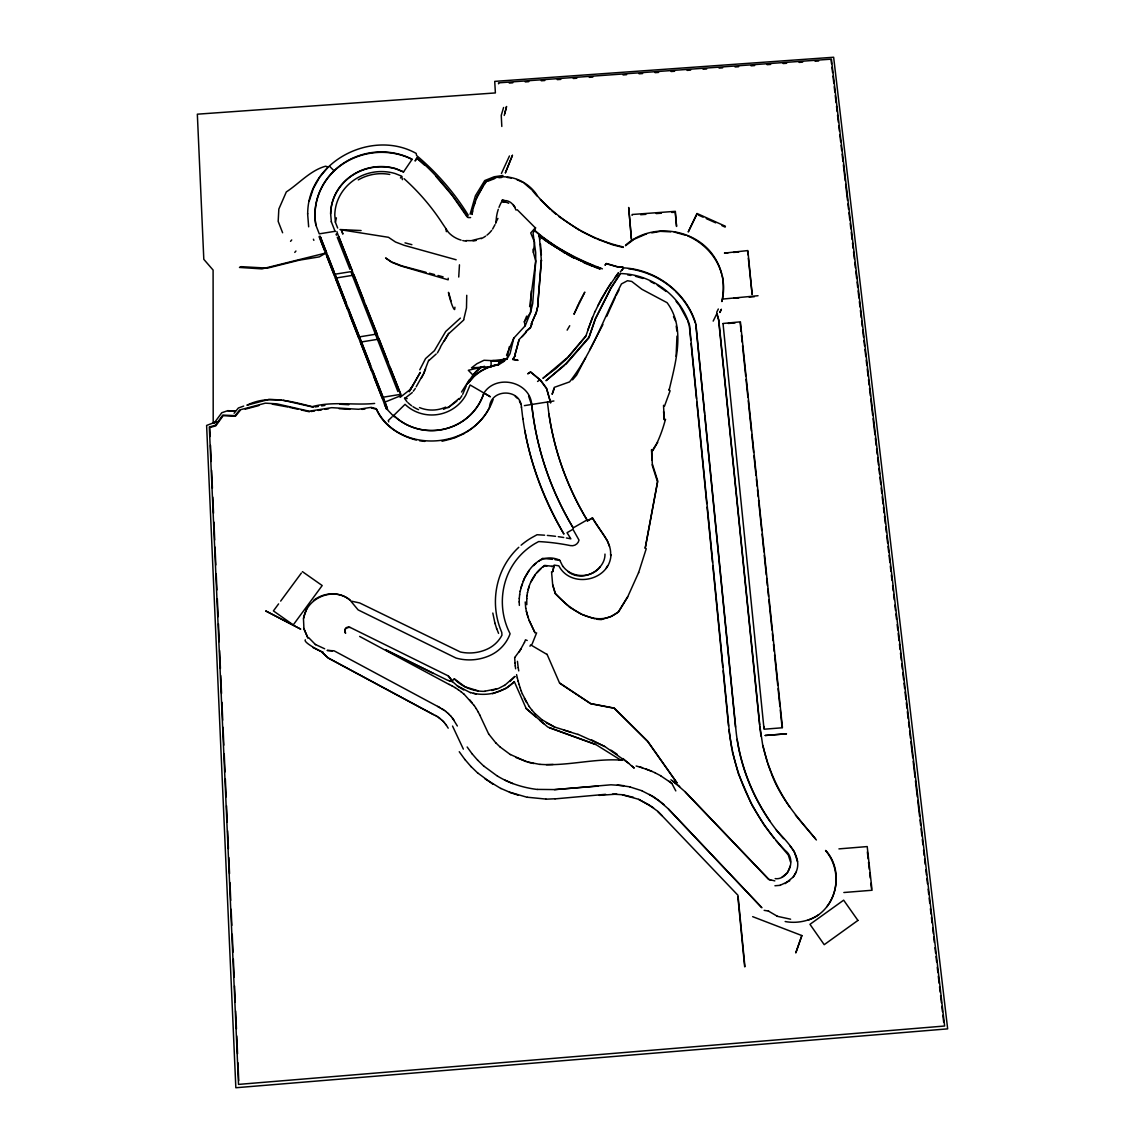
<?xml version="1.0" encoding="UTF-8"?>
<svg xmlns="http://www.w3.org/2000/svg" width="1145" height="1145" viewBox="0 0 1145 1145"><rect width="100%" height="100%" fill="white"/><g stroke="black" fill="none" stroke-linecap="round" stroke-linejoin="round"><path stroke-width="1.5" d="M541.399 260.788L539.338 236.171L539.867 239.305M509.382 346.591L506.934 359.115L499.521 360.976L484.02 360.26L476.864 363.752L471.497 367.846L491.09 366.686L491.119 360.775L506.934 359.115L510.026 353.676L513.776 338.147L525.254 325.724L530.564 312.47L532.711 303.511L535.731 261.089L535.688 252.501L533.069 233.251L534.457 230.073C554.008 247.563 578.554 259.915 602.385 268.846M459.46 264.81L458.73 277.033M448.196 278.206L448.182 279.824L400.664 265.869L391.833 262.32L385.593 257.954L391.504 261.933L402.196 266.012L426.04 272.324M547.439 402.167L548.942 414.147A296.068 282.028 20.9 0 0 587.013 519.959L573.144 527.917A312.012 297.228 20.9 0 1 531.738 404.629C530.049 381.442 496.214 373.771 483.906 393.064A54.044 51.983 -8.2 0 1 393.694 415.492L405.044 404.342A38.114 36.654 -8.2 0 0 465.915 394.939L470.123 384.978L490.375 396.785L483.891 392.907A54.058 51.997 -8.2 0 1 393.637 415.334M526.729 598.477L526.8 604.674M519.229 602.027L519.286 598.22M551.547 571.77L552.706 585.138L555.282 593.711L567.834 605.719M676.094 356.353L676.967 336.115M569.723 325.724L567.133 330.132M531.323 290.887L530.564 312.47L524.324 321.845L525.254 325.724M526.743 598.849L527.001 595.386M573.144 527.917L573.158 527.788A312.113 297.328 20.9 0 1 531.738 404.471L531.738 404.629M519.315 598.449L519.615 594.641M529.62 306.645L535.731 261.089L533.427 252.616L534.515 242.039L530.722 232.979L535.559 227.583M495.814 223.16L496.443 217.278A47.102 44.626 0.8 0 1 498.304 209.277M307.69 213.843C307.661 161.502 371.853 128.598 416.222 153.43L416.565 155.505C436.789 172.537 454.393 192.703 468.262 215.217M587.013 519.959L587.027 519.83A296.169 282.114 20.9 0 1 548.942 413.975M466.745 295.295L466.487 307.976L463.725 319.512M454.937 307.203L454.637 309.565C451.373 308.263 444.861 278.006 450.987 300.963M632.04 215.346L632.154 214.487L675.35 211.338L676.566 226.452L675.178 212.211L671.729 212.455M631.539 240.421L628.677 207.474L631.396 238.732M344.802 630.838L345.79 628.448L349.01 627.26M527.029 595.758L527.487 592.323M519.63 594.885L520.173 591.106M470.108 214.244L475.404 195.766L484.721 180.566L494.225 176.759L502.97 175.486M472.041 213.958L472.527 210.866M472.083 214.473L473.171 207.817M604.975 554.08C605.433 570.067 582.333 583.206 567.906 571.512M610.557 555.182C611.888 541.299 598.52 529.906 592.509 517.812L587.385 520.746M610.843 555.468L610.986 554.753C609.784 581.045 570.825 588.974 558.846 565.83L554.137 565.1L552.663 571.856L554.108 565.802M337.66 228.012L335.399 222.259L336.401 217.865M520.188 591.335L522.005 584.165M527.501 592.695L529.062 586.312M669.439 388.971L669.066 390.431C675.536 362.464 686.012 328.143 667.106 302.695L641.858 289.27L631.725 281.441L627.474 280.725L621.477 283.917C604.231 316.464 592.495 352.86 569.566 381.9L554.237 387.382L552.119 394.324L554.209 388.856M670.126 390.731L664.443 406.275M473.228 208.333L477.193 195.967L486.01 181.497C504 170.906 527.544 179.207 537.921 196.568C560.492 221.271 590.577 239.648 623.281 246.948M665.345 419.829L665.488 419.242C657.273 450.271 645.193 459.703 657.702 442.442M492.751 360.603L499.521 360.976L498.418 364.797A45.943 44.412 -2.7 0 0 473.744 376.834L468.162 383.26M790.394 865.777L787.574 872.547M503.585 107.487L501.252 115.373L501.811 126.465M504.702 113.842L506.562 106.485L504.229 115.445M520.989 587.843L524.41 578.297L529.391 570.181M528.188 589.675C530.436 579.914 536.461 571.155 544.648 565.415L552.749 566.317L551.604 566.575M713.178 321.101L716.713 313.945L718.759 319.741L759.937 726.545L762.77 745.61L767.436 762.57M718.316 309.007L716.713 312.256M646.252 548.67L638.538 572.901M723.382 299.002L758.033 295.725M474.016 205.298L474.946 202.322M309.236 200.99L313.286 188.61L319.684 177.146L328.2 166.984L325.566 166.225C310.324 170.433 299.217 183.486 286.322 191.931L278.836 209.063L278.178 221.386L282.615 232.764M801.758 935.565L795.775 952.926L801.944 935.594L752.666 916.658M306.831 608.453L303.439 618.214L303.94 628.677L307.933 638.051L303.74 628.462M303.625 618.429C306.531 597.575 333.982 586.226 350.141 600.252M587.728 330.146L595.042 311.325M428.688 360.231L423.607 373.485L416.179 386.81M423.707 373.885L425.611 368.919M524.482 642.431L525.469 639.812L527.187 640.484M592.423 317.365L585.725 336.444L567.992 357.483M513.776 338.147L506.534 355.222M524.324 321.845L526.643 316.12M509.453 155.978L501.41 173.468M717.056 313.258L718.616 320.185L759.593 724.899M493.094 399.562C488.371 413.245 478.524 424.838 466.187 432.323M476.019 199.373L483.462 185.562M575.792 310.009L573.974 314.288L584.809 292.118L578.955 302.953M462.694 394.324L466.373 385.607M539.71 235.011L534.472 230.574L535.559 228.098L517.254 209.75M523.122 581.445C529.477 565.973 541.986 552.534 559.69 560.12L562.839 566.489M606.635 316.492L615.323 297.285M638.652 572.5L627.56 597.132L618.429 612.031L610.943 616.568L601.254 619.617L596.373 619.216M576.393 308.577L578.311 304.355M524.482 642.331L519.215 651.92M595.014 311.769L600.91 299.532L611.172 282.643M696.818 214.358L688.231 231.963L697.019 213.485L725.372 226.238L725.143 227.096L721.994 225.679M495.771 222.645L497.932 218.423M419.771 369.792L425.554 358.6L434.413 350.685L445.706 331.477L460.376 318.11M616.053 295.682L619.016 289.957M597.833 305.829L607.508 288.626L618.429 272.667M585.639 357.712L576.593 375.131L572.529 379.854M589.761 349.798L602.928 324.479M531.123 581.703L535.359 574.804M492.622 229.043L495.012 224.635M437.447 352.903L440.51 347.293M469.536 379.496L461.55 391.991M421.231 378.322L422.877 375.374M606.106 568.407L607.623 565.702M793.213 876.898C806.552 859.237 787.345 842.362 776.296 830.082M796.047 872.232L793.413 876.884L785.098 883.639M410.082 390.273L420.244 372.426L409.295 391.733M826.862 906.74C839.557 890.567 838.97 866.049 825.545 850.535M503.528 202.107L505.875 202.236A8.43 7.972 -1.4 0 1 508.666 203.295M440.439 346.863L448.625 333.295M444.145 341.253L448.697 333.725L463.782 319.956M627.675 596.76L618.529 611.688C597.375 629.478 569.952 609.884 555.296 593.339L552.72 584.751M521.175 648.771L514.678 657.588M620.118 274.299L610.9 288.368L595.343 319.183L588.916 337.861L566.002 364.153M213.943 423.378L221.786 412.73L227.755 410.697L235.04 410.983L227.755 410.697M330.69 213.757A49.793 46.988 -7.9 0 1 396.127 168.959L403.541 171.936L412.157 159.255A65.48 61.787 -7.9 0 0 342.541 163.864A65.48 61.787 -7.9 0 0 315.891 225.179L319.269 233.852L335.056 231.304M400.449 177.99L401.709 176.173L395.197 173.568A45.957 43.367 -7.9 0 0 334.798 214.945L335.399 222.259M484.321 184.388L486.053 182.041M585.768 336.015L568.006 357.068L542.93 378.308L555.683 368.733L567.004 358.457M278.593 603.902L273.412 610.9L293.249 624.912L322.189 585.539L302.409 571.641M280.668 601.096L301.378 573.044M413.059 385.278L409.509 390.044L400.092 397.387M413.288 391.218L415.277 388.541M614.908 277.734L618.372 273.14M620.289 271.866L623.538 267.858C656.071 269.519 686.685 292.519 695.888 324.021L735.834 728.792C739.498 769.268 756.802 808.213 783.595 838.684M621.764 270.449L623.467 268.331M234.095 413.259L238.36 408.006L243.685 406.089M240.064 410.54L235.441 416.236L223.175 415.692L215.804 425.854L209.721 427.557L210.122 436.488M294.78 252.401L295.94 251.027M290.544 241.337L291.732 239.949M522.134 336.687L526.299 331.95L519 339.679L514.906 355.065L519.014 340.251M537.062 572.7L540.855 568.822M786.729 873.435L781.978 877.17M514.835 676.423L504.544 685.483M510.083 681.461L514.864 676.595M514.334 681.847L506.262 688.317L492.507 693.727M459.031 398.489L449.341 406.661L443.487 409.309M392.12 416.809L388.284 420.516L388.728 421.89M533.556 565.63L535.86 563.426M600.209 566.904C591.078 578.697 571.584 578.282 562.868 566.231M456.855 401.122L447.953 407.763M428.774 360.646L436.202 354.005M564.657 365.255L546.008 380.698L566.031 363.509L588.974 337.188L595.414 318.482L610.986 287.638L620.204 273.541C650.99 274.113 680.674 295.152 689.49 324.965L729.107 729.351C733.601 774.478 753.811 817.73 785.169 850.449C797.564 859.78 787.474 880.548 775.151 878.616M412.286 392.563L404.629 398.532L407.09 401.881M625.571 245.23C649.272 223.747 689.218 227.268 709.972 251.199C721.665 264.982 726.402 283.989 721.865 301.564C723.354 294.78 724.069 283.888 722.18 275.516M625.514 245.717L634.072 239.262L646.653 233.795M542.93 567.09L544.648 565.83L546.909 566.045M538.293 561.379L542.658 558.345L552.548 559.347M789.764 880.763L780.06 885.343M498.605 364.783L504.43 361.09L499.234 361.992L506.934 359.115L503.471 358.628M313.487 600.467C323.878 592.208 339.621 591.278 349.998 600.009M587.356 521.047L592.466 518.112L607.351 540.669L609.469 546.394M808.098 920.108C836.265 910.89 845.382 872.089 825.774 850.506M818.632 914.769C808.914 921.467 796.018 923.643 785.169 921.525M504.516 685.311L498.404 688.517L485.008 691.165M487.627 181.311L494.755 178.563M453.778 438.306L464.784 433.297M385.479 403.441L387.268 408.192L386.309 408.65L319.541 237.616L320.586 237.473L320.242 236.614M337.589 233.694L336.058 234.253L336.43 235.197M481.143 238.16L471.225 240.693L466.087 240.607M470.609 217.579L467.947 217.55M491.09 366.686L498.39 364.396A45.972 44.455 -2.7 0 0 473.701 376.433L466.988 384.162C471.597 377.564 475.862 368.16 484.507 366.3M491.849 690.478L496.758 689.004M245.187 409.18L258.87 405.559M499.22 362.035L504.401 360.675M501.896 361.734L504.43 361.09M442.013 441.254L452.103 438.735M502.884 202.164L503.771 201.978L502.311 200.103L503.972 200.16M651.763 232.879L660.279 231.333L670.698 231.848M383.088 397.215L399.133 394.596L399.734 396.113L384.978 402.081L372.597 370.565M359.501 336.859L375.46 334.283L377.449 339.364L361.491 341.94L348.338 308.477M336.487 277.934L352.345 275.387L350.885 271.666L335.027 274.199L346.291 303.21M315.104 406.962L318.382 406.446M321.645 405.931L324.908 405.43M311.125 411.513L314.603 410.969M318.081 410.425L321.559 409.896M325.037 409.352L328.515 408.808M553.894 400.979L524.367 405.631M838.927 848.889L867.209 846.57L872.061 890.252L843.851 892.513M361.906 409.395L365.069 408.922M554.509 789.664L610.943 784.797L623.71 785.642M605.562 794.329L555.039 798.881M599.121 795.374L616.84 794.129M722.953 323.491L740.414 321.831L782.45 727.562M498.862 177.718L501.639 177.475M780.26 885.328L774.936 885.758M598.105 786.114L554.524 789.578L537.549 789.406M640.67 214.73L645.837 214.344M656.199 213.585L661.381 213.213M728.02 252.83L724.456 253.088L747.871 250.569L752.15 294.508L748.329 258.283M733.358 252.43L738.697 252.043M733.702 298.23L738.854 297.857M749.173 297.085L754.326 296.712M723.053 323.835L764.044 729.222L782.135 727.791L780.289 710.014M728.177 323.462L735.033 322.947M509.253 83.055L512.803 82.798M525.254 81.91L528.818 81.653M541.256 80.765L544.82 80.522M557.257 79.635L560.821 79.377M573.273 78.49L576.822 78.232M589.274 77.345L592.824 77.101M623.052 74.94L626.616 74.683M639.053 73.795L642.617 73.552M655.069 72.665L658.618 72.407M671.07 71.52L674.62 71.262M687.072 70.375L690.621 70.131M703.073 69.244L706.637 68.986M719.074 68.099L722.638 67.841M735.076 66.954L738.639 66.711M751.077 65.823L754.641 65.566M767.093 64.678L770.642 64.421M783.094 63.533L786.644 63.29M799.096 62.402L802.645 62.145M815.097 61.257L818.661 61M496.529 361.19L499.521 360.976M774.822 880.891L768.667 879.389L685.34 792.14M546.294 764.674L553.092 764.445M545.965 799.196L555.053 798.766M502.311 200.103L503.7 202.092L505.432 202.164M612.518 794.143L622.465 794.73L633.471 797.335M454.336 678.956C462.279 687.143 473.644 691.68 485.051 691.322M339.993 229.544L361.09 230.546M540.025 764.33C567.476 766.406 594.742 758.033 622.164 760.208M545.965 799.081L527.401 797.235M332.494 650.904L327.098 650.417L334.082 650.804L439.895 707.624M281.341 400.178L268.86 399.419L246.919 405.215C268.231 394.61 290.687 401.322 312.227 406.647C332.737 401.065 354.134 405.516 374.63 403.441M339.993 404.214L348.781 404.743M272.252 404.142L288.01 407.019M339.12 408.693L349.826 409.337M764.144 910.347L768.581 911.062M623.223 247.434L612.79 244.873L597.16 239.047M623.037 267.114L617.441 266.685L606.349 263.479L605.004 265.225L606.335 263.722L617.413 266.928L623.009 267.358M790.608 919.206L777.169 916.272M618.729 759.951L622.107 760.309M617.284 785.041L630.008 786.858M419.614 440.782L424.766 441.397M341.253 229.83L388.47 237.301L395.512 242.024L404.357 245.388L456.154 259.772M507.221 177.446L511.371 178.005M540.025 764.445L527.688 761.997L515.951 757.532M537.549 789.492C523.48 787.803 509.625 783.509 497.488 776.095M554.981 559.676L559.676 560.392M404.514 398.159L407.162 398.575M628.476 268.717C645.451 270.964 661.667 278.435 674.262 290.057M627.675 274.886L630.78 275.444M631.496 765.719L634.244 768.123L623.009 758.548M622.365 794.859L638.781 799.324L653.537 807.826M478.166 690.85L465.156 686.857L454.264 678.785L452.275 680.903L448.253 675.908L349.926 627.303M470.452 692.482C485.609 697.076 503.213 693.026 514.291 681.576L526.271 708.712L535.631 716.784M473.429 693.369L476.32 693.999M313.472 407.205L283.13 400.278M289.656 407.391L297.872 409.223M301.164 409.953L309.393 411.785M527.688 762.112L533.799 763.543M527.416 797.364L509.453 792.154L500.909 788.433M350.069 627.517C347.479 625.8 343.715 628.82 344.888 631.711M449.141 680.86L452.404 681.676M636.148 766.019L642.574 767.737M386.251 408.507L394.066 416.723M386.366 408.88L387.683 409.223M371.395 407.964L376.49 409.295C383.117 425.41 399.848 435.787 416.25 440.066M405.015 242.855L411.885 244.672M429.461 273.226L434.57 274.585M437.977 275.487L443.086 276.847M594.713 618.772L582.304 614.679M563.841 730.124L577.924 734.432M570.954 732.185L554.838 727.118L542.401 720.005M629.936 786.944L642.202 790.837M674.176 232.02L685.884 235.326M635.446 276.288L643.018 278.478M639.354 766.849L651.877 771.258M526.199 761.611L510.441 754.526M509.496 792.283L518.341 795.217M595.93 266.599L600.767 268.288M593.754 266.17L600.238 269.032L593.84 266.814M549.314 727.762L595.343 744.465M577.953 734.303L604.632 746.368L628.705 763.257M645.68 768.853L654.897 772.66M516.71 179.536L522.979 182.413M412.2 159.484C386.738 146.503 353.791 151.555 333.453 171.664A65.451 61.773 -7.9 0 0 315.963 225.408M470.538 692.739L457.313 685.841L452.289 681.404L447.394 680.173L385.822 649.816M584.494 262.062L594.312 266.041M583.807 262.133L593.883 266.356L575.72 258.598M583.95 262.792L592.194 266.141M770.843 880.219L768.853 879.374L685.454 792.068L673.031 781.234M504.959 780.174L512.76 783.552M698.393 215.06L703.102 217.178M706.25 218.595L715.697 222.846M315.39 644.478L324.679 648.786M312.957 647.583C341.353 660.822 302.08 643.862 305.314 639.812M595.758 238.489L580.887 231.104M574.933 257.582L582.905 261.318M583.979 262.334L564.714 252.573M554.824 727.247L546.351 722.838M642.116 790.923L653.609 796.791L663.928 804.563M638.652 799.439L648.714 804.692L657.946 811.447L737.981 895.304L744.923 966.724M591.507 739.842L604.574 746.497M386.022 650.117L433.325 673.446M449.241 684.395L451.774 685.783M437.648 706.393L443.902 710.086M435.529 715.654L328.028 657.817L322.146 652.349L328.3 658.117L433.468 714.623M654.854 772.703L660.765 775.78M574.103 257.854L548.312 242.668M650.317 281.427L654.468 283.645M573.387 256.752L556.656 247.191L543.846 238.16M574.332 257.811L555.626 247.077M566.503 254.104L574.303 258.283M359.644 636.434L449.312 684.553M500.952 788.562L484.965 778.8M687.544 235.798C703.746 242.84 717.013 256.68 721.593 273.941M451.702 685.612L455.052 687.658M435.401 715.425L437.118 716.555M547.038 654.468L530.636 644.835L529.978 646.252M649.329 794.458L658.833 800.541L668.608 809.1L761.869 907.742L668.508 809.171M768.395 911.048L777.369 916.286M579.556 230.403L558.703 216.405M569.094 606.922L580.93 614.035M564.943 253.274L538.794 235.526M660.722 775.838L671.771 783.294L675.808 790.909M619.96 759.579L595.414 744.279L547.682 726.961L526.256 708.483M467.89 217.035C453.434 195.437 437.032 174.555 416.837 157.824L415.091 161.001L416.923 158.368L424.595 165.195M457.428 686.113L463.696 689.977M454.994 687.487L458.215 689.705M441.856 708.655L445.791 711.474M436.989 716.326L440.124 718.645M559.633 682.992L590.691 703.574L614.278 708.097L647.698 741.273L677.067 783.008L647.612 741.387L614.221 708.254L590.648 703.731L559.619 683.164L547.038 654.267M610.929 750.147L617.069 754.212M510.455 754.641L500.308 747.141M497.531 776.196L483.805 766.077M492.779 784.11L477.708 772.961M657.244 285.119L666.147 291.488M524.124 183.186L531.208 189.283M546.866 241.123L555.897 247.334M670.913 779.774L679.686 786.5M458.157 689.548L461.263 691.952M438.521 717.328L441.526 719.819M538.722 235.627L546.852 241.695M538.722 234.94L547.167 241.409M669.081 781.305L671.729 783.337M542.401 720.133L535.216 713.707M540.254 379.897L530.55 371.867L527.688 373.842L530.564 372.068L540.254 380.097L546.566 388.67L550.645 402.911M461.192 691.795L464.154 694.371M445.72 711.331L447.595 712.991M551.833 210.723L555.912 214.172M539.653 720.248L543.66 723.712M515.279 396.385L517.597 398.503M464.097 694.199L474.23 705.592M447.523 712.848L449.312 714.594M550.473 209.564L540.354 199.645M441.397 719.59L442.857 721.078M495.785 742.804L500.351 747.256M477.68 760.194L483.848 766.177M471.01 766.52L477.794 773.118M657.788 811.562L662.053 815.684M816.399 839.986L795.403 815.068M315.562 644.678L308.606 637.593M675.435 291.274C684.51 300.047 691.494 311.011 695.287 323.062M449.241 714.451L450.93 716.298M442.729 720.849L444.117 722.395M436.145 176.645L451.989 195.137L467.074 216.892M334.268 170.991L329.717 166.454M532.01 710.172L535.216 713.85M495.828 742.933L488.672 733.988M472.112 753.811L477.737 760.309M464.913 759.507L471.096 766.678M532.067 190.227L536.948 195.952M515.25 207.388L511.872 203.524A10.677 10.105 -1.4 0 0 506.376 200.661L502.34 200.618L501.653 201.749A47.102 44.626 0.8 0 0 499.005 207.345M469.522 699.681L471.955 702.572M450.858 716.155L453.864 719.99M443.988 722.18L445.29 723.797M774.034 838.169L764.044 824.958L752.007 805.221M776.138 840.731L788.275 854.957L790.537 862.056M448.182 675.736L452.203 680.731M676.08 301.321L678.942 304.985M815.455 838.727C798.451 818.546 780.461 798.394 771.258 773.147M790.093 846.012L794.215 851.393L797.507 861.67M529.105 706.379L532.024 710.315M452.375 717.958L457.342 725.987M445.176 723.583L446.393 725.272M467.146 746.998L472.169 753.911M465.013 759.679L459.245 751.721M474.173 705.434L476.32 708.741M446.264 725.057L448.196 728.177M345.017 632.326L345.647 633.257L344.731 631.51M789.835 807.139C777.026 788.562 767.794 767.536 762.956 745.495M769.869 820.994C753.124 796.634 741.803 768.596 737.18 739.384M529.119 706.522L522.349 693.87M679.887 306.202L687.243 319.713M476.263 708.598L478.224 712.018M524.267 698.35L526.528 702.529M463.353 749.116L452.547 726.073M513.218 204.511L516.08 210.15M478.166 711.875L479.784 715.11M751.263 803.761L738.339 773.605L732.313 751.607M529.205 620.418L535.044 632.884L529.219 620.633L526.271 611.258M498.576 633.385L496.601 628.362M479.726 714.967L488.715 734.117M673.503 316.607L675.536 320.972M528.589 396.113L531.394 404.199M519.429 401.036L520.689 403.87M400.693 394.009L390.116 367.388M377.006 333.696L365.756 305.357M375.646 334.798L352.245 275.172M352.417 271.093L338.691 236.414M397.93 391.647L377.335 339.092M349.955 269.347L337.26 237.244M358.671 337.646L349.483 314.288M382.258 398.031L373.628 376.104M333.868 271.265L327.799 255.836M334.168 274.9L326.955 256.566M341.41 230.331L342.885 234.095L342.326 232.206M337.932 234.539L401.208 395.669M331.291 221.701L335.127 231.519M326.54 252.63L320.085 236.156L319.111 236.514L319.627 237.96M388.155 362.378L378.995 338.777M363.695 300.076L353.891 274.814M360.403 339.507L320.686 237.731L319.927 238.704M360.689 340.237L386.709 406.733M387.268 408.192C386.237 407.191 384.863 406.518 384.491 403.841M324.407 250.054L320.5 240.064M347.407 308.964L335.428 278.12M371.638 371.037L360.417 342.097M370.636 365.556L361.491 341.94M313.415 239.219L313.859 240.35M521.147 690.693L522.363 694.027M767.909 764.101L770.699 771.63M687.759 321.201L689.319 325.652L690.707 339.893M308.663 226.824L307.619 213.628M520.045 687.53L521.161 690.85M528.031 617.656L525.698 608.109M652.092 464.827L657.516 481.873L645.165 548.398L657.76 481L652.321 463.925L651.591 449.584L651.848 460.061M494.969 623.223L496.658 628.705M519.043 684.324L520.059 687.687M336.902 231.533L337.489 233.437M550.645 402.539L546.566 388.284L540.254 379.696L537.563 381.457M518.127 681.103L519.057 684.495M517.311 677.854L518.155 681.275M495.026 623.567L492.808 613.047M516.581 674.591L517.325 678.026M521.447 407.506C521.19 388.441 490.547 388.098 489.473 407.434C468.391 450.758 396.929 453.134 376.29 408.708L371.195 407.362L358.514 409.28L331.735 407.663L309.107 411.198L276.818 403.841L265.382 403.154L239.691 409.939L235.069 415.635L222.788 415.105L215.403 425.282L209.306 426.985L238.518 1084.401L944.639 1026.02L831.442 59.139L498.533 82.841L498.59 83.814M524.796 430.32C531.409 466.917 545.435 502.04 563.941 534.085C542.83 498.69 528.503 459.174 522.836 418.326M402.396 179.679L401.809 176.716M403.541 171.936L396.084 168.716A49.807 47.002 -7.9 0 0 330.619 213.542L331.363 221.915M732.013 750.018L728.864 729.565M518.213 667.692L518.742 670.898M445.92 228.614L446.364 231.662M676.208 326.01L676.895 331.062M518.213 667.778L517.44 661.323M763.701 726.302L763.887 727.676M759.765 726.674L761.01 736.221M521.433 406.904L522.85 418.913M515.622 668.78L515.293 665.903M831.098 60.112L831.513 63.676M831.928 67.226L832.558 72.55M832.973 76.1L833.803 83.199M834.218 86.748L834.848 92.072M835.263 95.622L836.093 102.721M836.508 106.27L837.124 111.595M837.539 115.158L838.369 122.257M838.784 125.807L839.414 131.131M839.829 134.681L840.659 141.78M841.074 145.329L841.689 150.653M842.119 154.203L842.949 161.302M843.364 164.851L845.225 180.838M845.64 184.388L847.515 200.361M847.93 203.91L848.545 209.234M848.96 212.784L849.805 219.897M850.22 223.447L850.835 228.771M851.25 232.32L852.08 239.419M852.495 242.969L853.125 248.293M853.54 251.843L854.37 258.942M854.785 262.491L855.401 267.815M855.816 271.365L856.66 278.478M857.075 282.028L857.691 287.352M858.106 290.902L858.936 298.001M859.351 301.55L859.981 306.874M860.396 310.424L861.226 317.523M861.641 321.072L862.257 326.411M862.672 329.96L863.516 337.059M863.931 340.609L864.547 345.933M864.962 349.483L865.792 356.582M866.207 360.131L866.837 365.455M867.252 369.005L868.082 376.104M868.497 379.668L869.112 384.992M869.527 388.541L870.357 395.64M870.787 399.19L872.647 415.163M873.062 418.712L874.937 434.699M875.352 438.249L876.183 445.348M876.598 448.897L877.213 454.221M877.628 457.771L878.473 464.87M878.888 468.419L879.503 473.744M879.918 477.293L880.748 484.407M881.163 487.956L881.793 493.28M882.208 496.83L883.038 503.929M883.453 507.478L884.069 512.803M884.484 516.352L885.328 523.451M885.743 527.001L886.359 532.325M886.774 535.889L887.604 542.988M888.019 546.537L888.649 551.861M889.064 555.411L889.894 562.51M890.309 566.059L890.924 571.384M891.34 574.933L891.969 580.257M892.599 585.582L893.215 590.92M893.63 594.47L894.259 599.794M894.875 605.118L895.504 610.442M895.92 613.992L896.535 619.316M897.165 624.64L897.78 629.965M898.195 633.514L899.025 640.613M899.455 644.177L900.07 649.501M900.485 653.051L901.315 660.15M901.73 663.699L902.36 669.023M902.775 672.573L903.605 679.672M904.02 683.221L904.636 688.546M905.051 692.095L905.881 699.209M906.31 702.758L906.926 708.082M907.341 711.632L908.171 718.731M908.586 722.28L909.216 727.605M909.631 731.154L910.461 738.253M910.876 741.803L912.737 757.79M913.152 761.339L915.027 777.312M915.442 780.861L917.317 796.834M917.732 800.398L919.592 816.371M920.007 819.92L920.637 825.244M921.052 828.794L921.882 835.893M922.297 839.442L922.927 844.767M923.543 850.091L924.172 855.429M924.587 858.979L925.203 864.303M925.833 869.627L926.448 874.952M926.863 878.501L927.493 883.825M928.123 889.15L928.738 894.474M929.153 898.024L929.783 903.348M930.398 908.686L931.028 914.011M931.443 917.56L932.059 922.884M932.688 928.209L933.304 933.533M933.719 937.082L934.349 942.407M934.978 947.731L935.594 953.055M936.009 956.605L936.639 961.943M937.254 967.267L937.884 972.592M938.299 976.141L939.129 983.24M939.544 986.79L940.159 992.114M940.575 995.663L941.405 1002.762M941.82 1006.312L942.449 1011.65M942.865 1015.2L943.695 1022.299M540.469 243.971L541.37 254.748M867.352 851.88L868.125 858.85M868.511 862.342L869.284 869.313M869.67 872.805L870.257 878.043M870.83 883.282L871.417 888.506M533.04 249.195L533.427 252.616M525.712 608.338L525.226 601.955M747.613 251.385L747.971 254.834M740.157 322.575L741.073 331.463M741.445 335.013L742.189 342.126M742.547 345.675L745.681 375.889M746.053 379.439L747.885 397.215M748.257 400.764L751.392 430.978M751.75 434.542L753.596 452.304M753.968 455.867L755.986 475.418M756.358 478.968L757.088 486.081M757.46 489.631L758.205 496.744M758.562 500.293L761.697 530.507M762.069 534.071L763.901 551.833M764.273 555.397L766.306 574.947M766.663 578.497L767.408 585.61M767.765 589.16L768.51 596.273M768.882 599.823L772.002 630.036M772.374 633.586L773.104 640.699M773.476 644.249L774.22 651.362M774.578 654.911L777.713 685.125M778.085 688.689L779.917 706.465M515.307 665.989L515.035 663.098M695.774 324.45L704.547 413.417M704.705 415.048L735.505 727.147M691.05 343.457L696.461 398.603M696.804 402.167L706.737 503.585M707.08 507.149L712.491 562.309M712.834 565.859L722.767 667.292M723.125 670.841L728.521 726.002M737.895 897.05L744.651 966.623M663.528 405.301L664.229 419.685L663.57 411.585M515.05 663.184L514.663 657.502M519.358 605.39L519.215 601.798M210.508 445.405L211.224 461.464M211.625 470.38L212.412 488.228M212.813 497.145L213.528 513.203M213.929 522.12L214.716 539.968M215.031 547.11L215.833 564.943M216.219 573.86L216.935 589.918M217.335 598.849L218.123 616.683M218.452 623.825L219.239 641.672M219.64 650.589L220.427 668.437M220.742 675.564L221.543 693.412M221.93 702.329L222.731 720.176M223.046 727.304L223.833 745.152M224.234 754.068L225.035 771.916M225.35 779.044L226.137 796.891M226.538 805.808L227.254 821.867M227.64 830.798L228.442 848.631M228.843 857.562L229.544 873.621M229.945 882.537L230.746 900.371M231.133 909.302L231.848 925.36M232.249 934.277L233.036 952.125M233.365 959.252L234.152 977.1M234.553 986.017L235.269 1002.075M235.655 1010.992L236.457 1028.84M236.772 1035.982L237.559 1053.815M237.96 1062.746L238.747 1080.579M532.039 644.234L536.633 632.827M544.591 535.202A221.944 220.999 -75.1 0 0 541.843 535.016L537.034 534.729L531.28 537.921A73.867 72.922 6.5 0 0 521.118 545.192M547.339 535.431A221.944 220.999 -75.1 0 1 555.554 536.318M558.273 536.676A221.944 220.999 -75.1 0 1 563.726 537.506M566.431 537.978A221.944 220.999 -75.1 0 1 569.151 538.479L570.854 538.823L567.033 532.711L572.944 529.305L579.012 540.111A7.242 7.113 4.9 0 1 570.453 545.607A215.203 214.287 -75.2 0 0 538.637 541.571L534.844 543.675A66.954 66.095 6.5 0 0 506.033 579.227A71.935 71.004 7.6 0 0 508.137 629.65L510.097 633.772L509.224 635.976A37.828 37.341 -17.2 0 1 490.189 655.369A49.106 48.419 -16.7 0 1 456.011 658.046L358.127 609.899L350.728 601.025L359.63 602.928L460.376 651.992A42.179 41.592 -16.7 0 0 487.283 649.1A30.886 30.5 -17.2 0 0 501.968 635.146L501.753 632.369A78.848 77.846 7.6 0 1 499.478 577.109A73.867 72.922 6.5 0 1 518.785 547.281M491.649 230.388A27.623 26.135 -3.3 0 1 486.954 235.14M485.609 236.142A27.623 26.135 -3.3 0 1 481.186 238.661M476.363 240.364A27.623 26.135 -3.3 0 1 472.985 241.008M466.144 241.108A27.623 26.135 -3.3 0 1 462.766 240.55M461.106 240.121A27.623 26.135 -3.3 0 1 448.368 232.278L442.328 223.304A241.581 229.258 -18.5 0 0 404.056 178.677M358.256 179.894A43.682 41.22 -7.9 0 1 389.758 174.441M461.922 395.683A34.221 32.919 -8.2 0 1 459.202 399.533M418.569 409.638A34.221 32.919 -8.2 0 1 412.973 406.675M411.67 405.788A34.221 32.919 -8.2 0 1 408.049 402.754M445.706 407.119A31.903 30.686 -8.2 0 1 419.514 407.577M541.399 260.144L537.849 303.797L541.399 260.144M538.365 303.869L536.017 313.644L538.365 303.869M720.119 311.784L719.89 312.499L721.379 309.236L720.119 311.784M531.795 324.135L530.149 328.372L531.795 324.135M512.43 155.348L505.403 172.78L512.43 155.348M536.017 313.043L531.294 323.949L536.017 313.043M515.407 355.251L512.903 359.63L518.055 360.346L512.874 359.072L515.407 355.251M530.135 327.785L525.913 331.606L530.135 327.785M481.172 367.273L472.899 374.987L468.305 370.293L481.172 367.273M857.92 920.423L824.214 944.682L809.973 924.33L843.65 900.17L857.92 920.423M765.218 735.476L786.429 733.802L765.218 735.476M325.924 252.988L319.298 256.881L299.131 260.201L267.443 268.13L241.438 266.67L239.491 267.443L261.947 268.889L325.924 252.988M213.199 422.963L206.615 425.439L235.841 1087.75L947.659 1028.868L833.646 57.25L494.726 81.381L495.384 92.931L197.341 114.185L203.81 259.328L213.099 270.063L213.199 422.963L216.591 422.018L213.199 422.963M300.577 629.063L265.883 611.029L300.577 629.063"/></g></svg>
